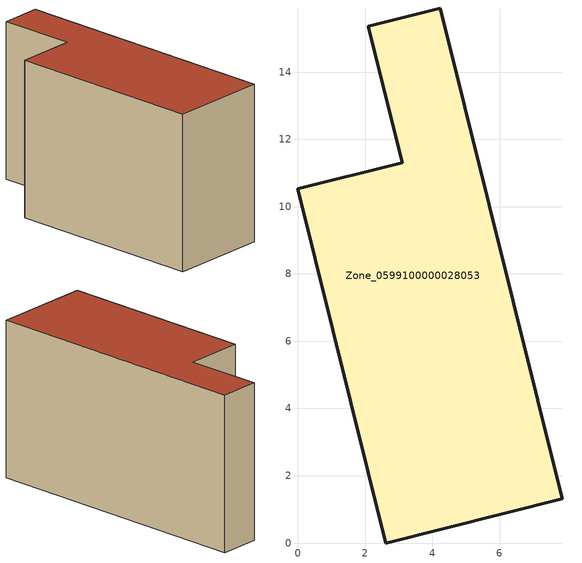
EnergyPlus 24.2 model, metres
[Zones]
Zone_0599100000028053
 floor ground (C_G): 2.09,15.37 4.23,15.91 7.86,1.31 2.62,0 0,10.53 3.11,11.31 z0
 wall outside (C_F): 2.62,0 7.86,1.31 4.23,15.91 2.09,15.37 3.11,11.31 0,10.53 2.62,0 z0:8.66
 roof outside (C_R): 4.23,15.91 2.09,15.37 3.11,11.31 0,10.53 2.62,0 7.86,1.31 z8.66
[BUILDING]
Pand.0599100000028053: North Axis=0; Terrain=City; Loads Convergence Tolerance Value=0.04; Temperature Convergence Tolerance Value=0.4; Solar Distribution=FullExterior; Maximum Number of Warmup Days=25; Minimum Number of Warmup Days=1
[Site:Location]
Rotterdam.The.Hague.AP_ZH_NLD Design_Conditions: Latitude=51.96; Longitude=4.45; Time Zone=1; Elevation=-4.5
[SITE:GROUNDTEMPERATURE:BUILDINGSURFACE]
18, 18, 18, 18, 18, 18, 18, 18, 18, 18, 18, 18
[MATERIAL] Thermal Absorptance=0.9; Solar Absorptance=0.7; Visible Absorptance=0.7
Name | Roughness | Thickness | Conductivity | Density | Specific Heat
G.TI.1975-1991 | MediumSmooth | 0.15 | 0.288461 | 540 | 1210
F.TI.1975-1991 | Rough | 0.3 | 0.230769 | 1920 | 840
R.TI.1975-1991 | MediumRough | 0.2 | 0.153846 | 1500 | 1000
[CONSTRUCTION]
C_G: G.TI.1975-1991
C_F: F.TI.1975-1991
C_R: R.TI.1975-1991
[ZONE]
Zone_0599100000028053: Type=1; Multiplier=1; Ceiling Height=Autocalculate; Volume=Autocalculate; Floor Area=autocalculate; Part of Total Floor Area=Yes
[ZONEINFILTRATION:DESIGNFLOWRATE]
Infil_Zone_0599100000028053: Zone or ZoneList or Space or SpaceList=Zone_0599100000028053; Schedule=AlwaysOn; Design Flow Rate Calculation Method=Flow/Area; Flow Rate per Floor Area=0.003; Constant Term Coefficient=1; Temperature Term Coefficient=0; Velocity Term Coefficient=0; Velocity Squared Term Coefficient=0
[HVACTEMPLATE:ZONE:IDEALLOADSAIRSYSTEM]
Zone_0599100000028053: Maximum Heating Supply Air Temperature=50; Minimum Cooling Supply Air Temperature=13; Maximum Heating Supply Air Humidity Ratio=0.0156; Minimum Cooling Supply Air Humidity Ratio=0.0077; Heating Limit=NoLimit; Cooling Limit=NoLimit; Dehumidification Control Type=ConstantSensibleHeatRatio; Cooling Sensible Heat Ratio=0.7; Dehumidification Setpoint=60; Humidification Control Type=None; Humidification Setpoint=30; Outdoor Air Method=None; Outdoor Air Flow Rate per Person=0.00944; Outdoor Air Flow Rate per Zone Floor Area=0; Outdoor Air Flow Rate per Zone=0; Demand Controlled Ventilation Type=None; Outdoor Air Economizer Type=NoEconomizer; Heat Recovery Type=None; Sensible Heat Recovery Effectiveness=0.7; Latent Heat Recovery Effectiveness=0.65
[ZONECONTROL:THERMOSTAT]
ThermostatControl_Zone_0599100000028053: Zone or ZoneList=Zone_0599100000028053; Control Type Schedule=DualSetpointControlType; Control 1=Thermostat_Zone_0599100000028053; Temperature Difference Between Cutout And Setpoint=0
[THERMOSTATSETPOINT:DUALSETPOINT]
Thermostat_Zone_0599100000028053: Heating Setpoint Temperature Schedule=HeatingSetpoint_Zone_0599100000028053; Cooling Setpoint Temperature Schedule=CoolingSetpoint_Zone_0599100000028053
[SCHEDULE:COMPACT]
HeatingSetpoint_Zone_0599100000028053: Through: 12/31, For: AllDays, Until: 24:00, 21
CoolingSetpoint_Zone_0599100000028053: Through: 12/31, For: AllDays, Until: 24:00, 24
DualSetpointControlType: Through: 12/31, For: AllDays, Until: 24:00, 4
AlwaysOn: Through: 12/31, For: AllDays, Until: 24:00, 1
